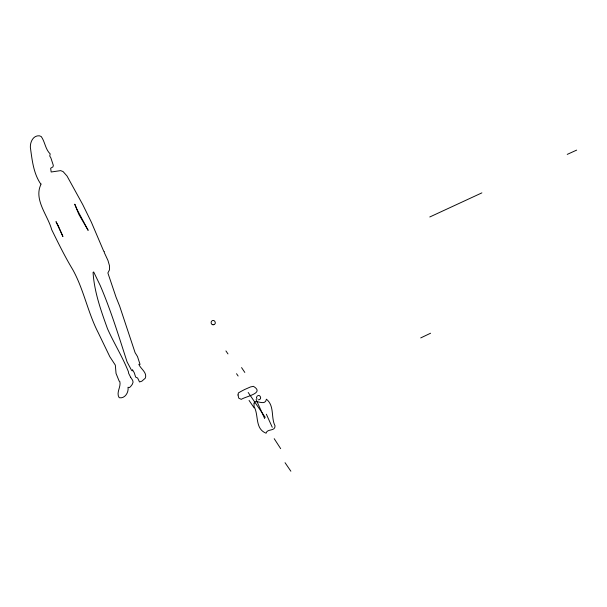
<?xml version="1.0" encoding="UTF-8"?>
<svg xmlns="http://www.w3.org/2000/svg" width="607" height="607" viewBox="0 0 607 607"><rect width="100%" height="100%" fill="white"/><g stroke="black" fill="none" stroke-linecap="round" stroke-linejoin="round"><path stroke-width="0.91" d="M212.093 320.792C210.583 321.422 210.811 324.669 212.951 324.76M214.385 324.442C216.608 323.455 214.476 319.487 212.625 320.549M259.728 399.474C261.761 398.609 260.145 394.694 258.134 395.544M257.436 395.825L256.435 397.365L256.966 399.095M420.712 337.924L430.568 333.228M429.786 216.98L481.882 192.874M567.226 154.39L576.65 150.119M213.899 324.669L213.049 324.768M259.197 399.717L258.392 399.808M130.657 377.288L132.652 380.323L133.085 382.129L132.311 384.314L130.528 386.659L129.329 387.607L128.016 387.274C128.904 392.342 124.875 398.928 119.184 397.699C115.8 392.539 121.347 386.917 119.776 381.363L119.215 381.219L116.036 373.426L115.33 365.141L109.844 356.749L98.167 332.568C87.749 312.347 83.743 289.311 72.688 269.508C64.873 256.556 58.234 242.952 51.663 229.598C47.771 215.128 33.248 199.377 41.177 183.936L40.684 183.921C33.355 173.207 32.088 159.724 30.35 147.19C30.191 141.909 33.15 135.353 39.318 135.786L41.2 136.514C45.055 141.81 45.252 149.208 50.191 153.905L49.744 156.037L50.867 157.881L53.325 165.385L52.953 166.879L50.654 168.238L51.17 172.001L60.632 170.62L63.105 171.599L67.02 176.015L82.749 204.605L91.384 222.245L103.827 251.465L104.321 251.48L104.313 252.603L107.978 260.502L109.541 265.896L109.495 269.842L107.879 272.96L116.013 297.089L119.655 306.14L135.095 352.659L137.486 356.544L140.058 364.397L138.821 364.314C140.665 368.965 147.478 372.546 145.293 378.191L141.81 381.219L139.511 381.94L137.622 378.017L135.642 377.084L134.284 372.804L132.508 369.731L132.22 370.885L131.484 370.171L127.106 361.977C118.729 336.119 110.914 310.374 100.178 285.411L93.683 271.974L93.068 272.391C94.222 291.755 100.997 310.723 107.507 328.759C114.078 343.463 122.697 357.144 128.555 372.091L128.593 373.222L130.642 377.281M225.925 350.929L227.974 353.911M236.54 373.707L238.119 376.021M248.195 392.494L265.259 417.381M249.067 400.438L254.158 407.858M285.047 462.701L290.867 471.214M241.563 367.599L244.818 372.44M274.205 438.686L280.669 448.656M266.359 414.217L272.262 427.29M256.108 399.581L264.69 418.587M238.012 394.975L238.756 398.169L241.29 399.368C245.767 396.288 265.047 393.275 253.43 386.34L250.562 386.917L244.826 389.436A94.836 93.637 -36.4 0 0 238.384 392.941L238.012 394.975M254.075 403.139L254.022 406.5C258.984 415.067 254.644 428.679 266.078 433.208C267.141 428.36 275.153 431.729 275.047 425.871C270.745 417.57 274.759 405.908 266.412 399.201C265.229 405.506 258.885 401.106 255.054 401.667L254.075 403.139M86.057 226.403L76.968 209.354L74.767 204.18L78.781 214.241L88.152 230.349L86.057 226.403M58.416 226.161L55.996 221.631L62.923 236.525L58.416 226.161"/></g></svg>
